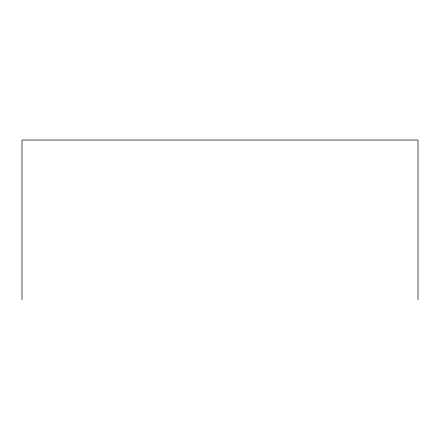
<?xml version="1.0" encoding="UTF-8"?>
<svg xmlns="http://www.w3.org/2000/svg" width="440" height="440" viewBox="0 0 440 440"><rect width="100%" height="100%" fill="white"/><g stroke="black" fill="none" stroke-linecap="round" stroke-linejoin="round"><path stroke-width="0.66" d="M418 299.959L418 140.041L22 140.041L22 299.959"/></g></svg>
